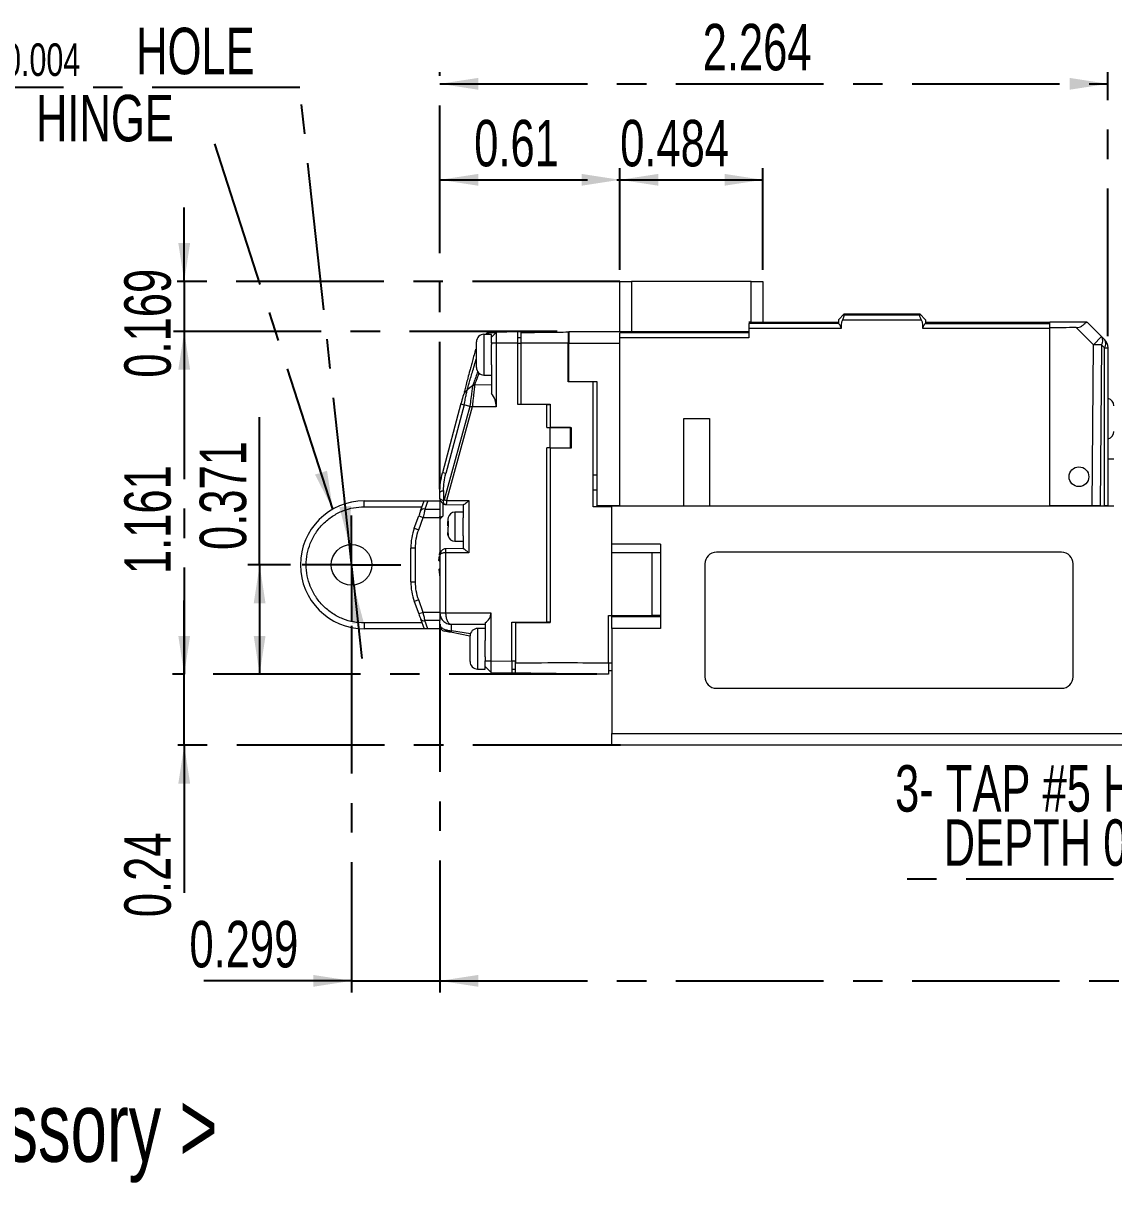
# Model space of a CAD drawing. Header units: inches. Extents: x 0.2 to 16.3, y 0.2 to 11.5.
# Drawn here: x 2.366 to 6.061, y 5.101 to 9.029 of the extents above; entities that cross this region are included whole.
import ezdxf

# ---------------------------------------------------------------- set-up
doc = ezdxf.new("R2010")
doc.units = ezdxf.units.IN
doc.header["$MEASUREMENT"] = 0
doc.linetypes.add('CENTERX2', pattern=[0.8, 0.5, -0.1, 0.1, -0.1])
doc.layers.add('CENTER_LINE', color=7, linetype='CENTERX2')
doc.styles.add('SLDTEXTSTYLE0', font='TXT', dxfattribs={"width": 0.7})
doc.dimstyles.new('SLDDIMSTYLE0', dxfattribs={"dimtxt": 0.15748, "dimasz": 0.13, "dimexe": 0, "dimexo": 0.0625, "dimgap": 0.03937, "dimtad": 1, "dimdec": 3, "dimrnd": 1e-09, "dimzin": 12, "dimdsep": 46, "dimtxsty": 'SLDTEXTSTYLE0', "dimsah": 1, "dimcen": 0.09, "dimadec": 0, "dimazin": 3, "dimtfac": 1, "dimtdec": 3, "dimtofl": 0, "dimtmove": 0, "dimatfit": 3, "dimfxl": 1, "dimfrac": 2, "dimtolj": 1, "dimtzin": 12, "dimarcsym": 0})
doc.dimstyles.new('SLDDIMSTYLE1', dxfattribs={"dimtxt": 0.15748, "dimasz": 0.13, "dimexe": 0, "dimexo": 0.0625, "dimgap": 0.03937, "dimtad": 1, "dimdec": 3, "dimrnd": 1e-09, "dimdsep": 46, "dimtxsty": 'SLDTEXTSTYLE0', "dimsah": 1, "dimcen": 0.09, "dimadec": 0, "dimazin": 2, "dimtfac": 1, "dimtdec": 3, "dimtmove": 0, "dimatfit": 0, "dimfxl": 1, "dimfrac": 2, "dimtolj": 1, "dimtzin": 12, "dimarcsym": 0})
doc.dimstyles.new('SLDDIMSTYLE2', dxfattribs={"dimtxt": 0.15748, "dimasz": 0.13, "dimexe": 0, "dimexo": 0.0625, "dimgap": 0.03937, "dimtad": 1, "dimdec": 3, "dimrnd": 1e-09, "dimdsep": 46, "dimtxsty": 'SLDTEXTSTYLE0', "dimsah": 1, "dimcen": 0.09, "dimadec": 0, "dimazin": 2, "dimtfac": 1, "dimtdec": 3, "dimtofl": 0, "dimtmove": 0, "dimatfit": 3, "dimfxl": 1, "dimfrac": 2, "dimtolj": 1, "dimtzin": 12, "dimarcsym": 0})
doc.dimstyles.new('SLDDIMSTYLE3', dxfattribs={"dimtxt": 0.15748, "dimasz": 0.13, "dimexe": 0, "dimexo": 0.0625, "dimgap": 0.03937, "dimtad": 0, "dimtih": 1, "dimtoh": 1, "dimdec": 3, "dimrnd": 1e-09, "dimdsep": 46, "dimtxsty": 'SLDTEXTSTYLE0', "dimsah": 1, "dimcen": 0, "dimadec": 0, "dimazin": 2, "dimtol": 1, "dimtp": 0.003937, "dimtm": 0.003937, "dimtfac": 1, "dimtdec": 3, "dimtmove": 0, "dimatfit": 3, "dimfxl": 1, "dimfrac": 2, "dimtolj": 1, "dimarcsym": 0})
doc.dimstyles.new('SLDDIMSTYLE5', dxfattribs={"dimtxt": 0.15748, "dimasz": 0.13, "dimexe": 0, "dimexo": 0.0625, "dimgap": 0.03937, "dimtad": 0, "dimtih": 1, "dimtoh": 1, "dimdec": 3, "dimrnd": 1e-09, "dimzin": 12, "dimdsep": 46, "dimtxsty": 'SLDTEXTSTYLE0', "dimsah": 1, "dimcen": 0, "dimadec": 0, "dimazin": 3, "dimtfac": 1, "dimtdec": 3, "dimtmove": 0, "dimatfit": 3, "dimfxl": 1, "dimfrac": 2, "dimtolj": 1, "dimtzin": 12, "dimarcsym": 0})
doc.dimstyles.new('SLDDIMSTYLE7', dxfattribs={"dimtxt": 0.18, "dimasz": 0.13, "dimexe": 0, "dimexo": 0.0625, "dimgap": 0, "dimtad": 0, "dimtih": 1, "dimtoh": 1, "dimdec": 0, "dimrnd": 1e-09, "dimzin": 0, "dimdsep": 46, "dimtxsty": 'Standard', "dimsah": 1, "dimcen": 0.09, "dimadec": 0, "dimazin": 0, "dimtfac": 0.13, "dimtdec": 0, "dimtofl": 0, "dimtmove": 0, "dimatfit": 3, "dimfxl": 1, "dimfrac": 2, "dimtolj": 1, "dimtzin": 0, "dimarcsym": 0})

# ---------------------------------------------------------------- blocks, each defined once
blk = doc.blocks.new('_D_2')
at = {"layer": 'CENTER_LINE'}
for p, q in [((2.9112, 8.1539), (2.9112, 8.4039)), ((4.3876, 8.1539), (2.8718, 8.1539)), ((2.9112, 8.1539), (2.9112, 7.9846)), ((4.175, 7.9846), (2.8718, 7.9846)), ((2.9112, 7.9846), (2.9112, 7.7346))]:
    blk.add_line(p, q, dxfattribs=at)
for points in [[(2.9112, 8.1539), (2.9312, 8.2839), (2.8912, 8.2839)], [(2.9112, 7.9846), (2.8912, 7.8546), (2.9312, 7.8546)]]:
    blk.add_solid(points, dxfattribs=at)
at = {"layer": 'CENTER_LINE', "insert": (2.7082, 7.8278), "char_height": 0.15748, "attachment_point": 1, "rotation": 90, "style": 'SLDTEXTSTYLE0'}
blk.add_mtext('0.169', dxfattribs=at)
blk = doc.blocks.new('_D_3')
at = {"layer": 'CENTER_LINE'}
for p, q in [((4.3876, 8.1932), (4.3876, 8.5374)), ((4.8718, 8.1932), (4.8718, 8.5374)), ((4.3876, 8.4981), (4.8718, 8.4981))]:
    blk.add_line(p, q, dxfattribs=at)
for points in [[(4.3876, 8.4981), (4.5176, 8.4781), (4.5176, 8.5181)], [(4.8718, 8.4981), (4.7418, 8.5181), (4.7418, 8.4781)]]:
    blk.add_solid(points, dxfattribs=at)
at = {"layer": 'CENTER_LINE', "insert": (4.3882, 8.7011), "char_height": 0.15748, "attachment_point": 1, "style": 'SLDTEXTSTYLE0'}
blk.add_mtext('0.484', dxfattribs=at)
blk = doc.blocks.new('_D_4')
at = {"layer": 'CENTER_LINE'}
for p, q in [((3.7773, 7.4498), (3.7773, 8.5374)), ((4.3876, 8.1932), (4.3876, 8.5374)), ((3.7773, 8.4981), (4.3876, 8.4981))]:
    blk.add_line(p, q, dxfattribs=at)
for points in [[(3.7773, 8.4981), (3.9073, 8.4781), (3.9073, 8.5181)], [(4.3876, 8.4981), (4.2576, 8.5181), (4.2576, 8.4781)]]:
    blk.add_solid(points, dxfattribs=at)
at = {"layer": 'CENTER_LINE', "insert": (3.8937, 8.7011), "char_height": 0.15748, "attachment_point": 1, "style": 'SLDTEXTSTYLE0'}
blk.add_mtext('0.61', dxfattribs=at)
blk = doc.blocks.new('_D_5')
at = {"layer": 'CENTER_LINE'}
for p, q in [((3.3025, 8.8102), (1.5259, 8.8102)), ((3.4707, 7.2624), (3.3025, 8.8102)), ((3.4856, 7.1255), (3.4707, 7.2624)), ((3.4856, 7.1255), (3.5126, 6.8769))]:
    blk.add_line(p, q, dxfattribs=at)
for points in [[(3.4707, 7.2624), (3.4765, 7.3938), (3.4368, 7.3895)], [(3.4856, 7.1255), (3.4797, 6.9941), (3.5195, 6.9984)]]:
    blk.add_solid(points, dxfattribs=at)
at = {"layer": 'CENTER_LINE', "attachment_point": 1, "style": 'SLDTEXTSTYLE0'}
for s, insert, char_height in [('%%c', (1.5259, 9.0132), 0.15748), ('0.138', (1.7002, 9.0132), 0.15748), ('HOLE', (2.7483, 9.0132), 0.15748), ('±0.004', (2.2442, 8.9601), 0.11024)]:
    blk.add_mtext(s, dxfattribs=dict(at, insert=insert, char_height=char_height))
blk = doc.blocks.new('_D_6')
at = {"layer": 'CENTER_LINE'}
for p, q in [((3.7773, 7.4498), (3.7773, 8.8626)), ((6.0411, 7.9683), (6.0411, 8.8626)), ((3.7773, 8.8232), (6.0411, 8.8232))]:
    blk.add_line(p, q, dxfattribs=at)
for points in [[(3.7773, 8.8232), (3.9073, 8.8032), (3.9073, 8.8432)], [(6.0411, 8.8232), (5.9111, 8.8432), (5.9111, 8.8032)]]:
    blk.add_solid(points, dxfattribs=at)
at = {"layer": 'CENTER_LINE', "insert": (4.6678, 9.0262), "char_height": 0.15748, "attachment_point": 1, "style": 'SLDTEXTSTYLE0'}
blk.add_mtext('2.264', dxfattribs=at)
blk = doc.blocks.new('_D_11')
at = {"layer": 'CENTER_LINE'}
for p, q in [((4.175, 7.9846), (2.8718, 7.9846)), ((2.9112, 7.9846), (2.9112, 6.8233)), ((4.3088, 6.8233), (2.8718, 6.8233))]:
    blk.add_line(p, q, dxfattribs=at)
for points in [[(2.9112, 7.9846), (2.8912, 7.8546), (2.9312, 7.8546)], [(2.9112, 6.8233), (2.9312, 6.9533), (2.8912, 6.9533)]]:
    blk.add_solid(points, dxfattribs=at)
at = {"layer": 'CENTER_LINE', "insert": (2.7082, 7.1625), "char_height": 0.15748, "attachment_point": 1, "rotation": 90, "style": 'SLDTEXTSTYLE0'}
blk.add_mtext('1.161', dxfattribs=at)
blk = doc.blocks.new('_D_12')
at = {"layer": 'CENTER_LINE'}
for p, q in [((2.9112, 6.8233), (2.9112, 7.0733)), ((4.3088, 6.8233), (2.8718, 6.8233)), ((2.9112, 6.5829), (2.9112, 6.8233)), ((4.3895, 6.5829), (2.8718, 6.5829)), ((2.9112, 6.5829), (2.9112, 6.0005))]:
    blk.add_line(p, q, dxfattribs=at)
for points in [[(2.9112, 6.8233), (2.9312, 6.9533), (2.8912, 6.9533)], [(2.9112, 6.5829), (2.8912, 6.4529), (2.9312, 6.4529)]]:
    blk.add_solid(points, dxfattribs=at)
at = {"layer": 'CENTER_LINE', "insert": (2.7082, 6.0005), "char_height": 0.15748, "attachment_point": 1, "rotation": 90, "style": 'SLDTEXTSTYLE0'}
blk.add_mtext('0.24', dxfattribs=at)
blk = doc.blocks.new('_D_13')
at = {"layer": 'CENTER_LINE'}
for p, q in [((3.1667, 7.1939), (3.1667, 7.7272)), ((3.2714, 7.1939), (3.1273, 7.1939)), ((3.1667, 7.1939), (3.1667, 6.8233)), ((4.3088, 6.8233), (3.1273, 6.8233))]:
    blk.add_line(p, q, dxfattribs=at)
for points in [[(3.1667, 7.1939), (3.1467, 7.0639), (3.1867, 7.0639)], [(3.1667, 6.8233), (3.1867, 6.9533), (3.1467, 6.9533)]]:
    blk.add_solid(points, dxfattribs=at)
at = {"layer": 'CENTER_LINE', "insert": (2.9637, 7.2442), "char_height": 0.15748, "attachment_point": 1, "rotation": 90, "style": 'SLDTEXTSTYLE0'}
blk.add_mtext('0.371', dxfattribs=at)
blk = doc.blocks.new('_D_14')
at = {"layer": 'CENTER_LINE'}
for p, q in [((3.7773, 6.9925), (3.7773, 5.7455)), ((9.7419, 6.5515), (9.7419, 5.7455)), ((3.7773, 5.7849), (9.7419, 5.7849))]:
    blk.add_line(p, q, dxfattribs=at)
for points in [[(3.7773, 5.7849), (3.9073, 5.7649), (3.9073, 5.8049)], [(9.7419, 5.7849), (9.6119, 5.8049), (9.6119, 5.7649)]]:
    blk.add_solid(points, dxfattribs=at)
at = {"layer": 'CENTER_LINE', "insert": (6.5182, 5.9879), "char_height": 0.15748, "attachment_point": 1, "style": 'SLDTEXTSTYLE0'}
blk.add_mtext('5.965', dxfattribs=at)
blk = doc.blocks.new('_D_15')
at = {"layer": 'CENTER_LINE'}
for p, q in [((3.7773, 6.9925), (3.7773, 5.7455)), ((3.4781, 6.9873), (3.4781, 5.7455)), ((3.4781, 5.7849), (2.9289, 5.7849)), ((3.4781, 5.7849), (3.7773, 5.7849)), ((3.7773, 5.7849), (4.0273, 5.7849))]:
    blk.add_line(p, q, dxfattribs=at)
for points in [[(3.4781, 5.7849), (3.3481, 5.8049), (3.3481, 5.7649)], [(3.7773, 5.7849), (3.9073, 5.7649), (3.9073, 5.8049)]]:
    blk.add_solid(points, dxfattribs=at)
at = {"layer": 'CENTER_LINE', "insert": (2.9289, 5.9879), "char_height": 0.15748, "attachment_point": 1, "style": 'SLDTEXTSTYLE0'}
blk.add_mtext('0.299', dxfattribs=at)
blk = doc.blocks.new('_D_17')
at = {"layer": 'CENTER_LINE'}
for p, q in [((7.4586, 7.4862), (7.5595, 7.715)), ((7.4586, 7.4862), (7.4189, 7.3962)), ((7.4189, 7.3962), (6.8601, 6.129)), ((6.8601, 6.129), (5.3197, 6.129))]:
    blk.add_line(p, q, dxfattribs=at)
for points in [[(7.4586, 7.4862), (7.5294, 7.5971), (7.4928, 7.6132)], [(7.4189, 7.3962), (7.3481, 7.2853), (7.3847, 7.2691)]]:
    blk.add_solid(points, dxfattribs=at)
at = {"layer": 'CENTER_LINE', "char_height": 0.15748, "attachment_point": 1, "style": 'SLDTEXTSTYLE0'}
for s, insert in [('3- TAP #5 HOLE', (5.3197, 6.5155)), ('DEPTH 0.334', (5.4844, 6.332))]:
    blk.add_mtext(s, dxfattribs=dict(at, insert=insert))
blk = doc.blocks.new('SW_NOTE_0_4')
at = {"layer": 'CENTER_LINE', "color": 0, "insert": (-0.5829, 0.0932), "char_height": 0.15748, "attachment_point": 1, "style": 'SLDTEXTSTYLE0'}
blk.add_mtext('HINGE', dxfattribs=at)
blk = doc.blocks.new('SW_CENTERMARKSYMBOL_0')
at = {"layer": 'CENTER_LINE', "color": 0}
for p, q in [((0, 0.0984), (0, 0.1673)), ((0, 0), (0, 0.0984)), ((-0.0984, 0), (-0.1673, 0)), ((0, 0), (-0.0984, 0)), ((0, 0), (0, -0.0984)), ((0, 0), (0.0984, 0)), ((0.0984, 0), (0.1673, 0)), ((0, -0.0984), (0, -0.1673))]:
    blk.add_line(p, q, dxfattribs=at)

msp = doc.modelspace()

# ---------------------------------------------------------------- linework, layer by layer
at = {"color": 7, "linetype": 'Continuous', "lineweight": 18}
for p, q in [((4.3876, 7.9846), (4.3876, 8.1539)), ((4.4269, 8.1539), (4.4269, 7.9846)), ((4.8325, 8.1539), (4.4269, 8.1539)), ((4.8325, 8.016), (4.8325, 8.1539)), ((4.8718, 8.1539), (4.8718, 8.0161)), ((4.8323, 8.0161), (4.8246, 8.0161)), ((4.8325, 8.0161), (5.1277, 8.0161)), ((5.1474, 8.0436), (5.1277, 8.024)), ((5.4091, 8.0223), (5.1417, 8.0223)), ((5.1474, 8.0396), (5.1474, 8.0436)), ((5.1474, 8.0436), (5.4033, 8.0436)), ((5.4033, 8.0396), (5.1474, 8.0396)), ((5.423, 8.024), (5.4033, 8.0436)), ((5.423, 8.0161), (5.8443, 8.0161)), ((5.9695, 8.0161), (5.8443, 8.0161)), ((5.8443, 7.9964), (5.8443, 8.0161)), ((5.9707, 8.0156), (6.0193, 7.967)), ((3.9525, 7.9747), (3.9269, 7.9747)), ((3.9379, 7.9794), (3.9319, 7.9747)), ((3.9379, 7.9794), (3.9319, 7.9747)), ((3.9319, 7.9747), (3.9368, 7.9785)), ((3.9438, 7.981), (3.9683, 7.9814)), ((3.9683, 7.9814), (3.9525, 7.9654)), ((3.9525, 7.9654), (3.9525, 7.9747)), ((4.0411, 7.9827), (3.9683, 7.9814)), ((3.9683, 7.9814), (3.9683, 7.9452)), ((4.0411, 7.9827), (4.1317, 7.9842)), ((4.0411, 7.9452), (4.0411, 7.9827)), ((4.1317, 7.9842), (4.1317, 7.9818)), ((4.2143, 7.9846), (4.8246, 7.9846)), ((4.8246, 7.9794), (4.3876, 7.9794)), ((5.1278, 8.0115), (4.8246, 8.0115)), ((4.8246, 7.9945), (4.8246, 7.9627)), ((5.1369, 7.9945), (4.8246, 7.9945)), ((5.1368, 8.0043), (5.1341, 8.0043)), ((5.1368, 8.0043), (5.1369, 7.9945)), ((5.4138, 7.9945), (5.414, 8.0043)), ((5.8443, 7.9945), (5.4138, 7.9945)), ((5.414, 8.0043), (5.4166, 8.0043)), ((5.423, 8.0115), (5.8443, 8.0115)), ((5.8443, 7.394), (5.8443, 7.9964)), ((5.9918, 7.9395), (5.9337, 7.9977)), ((3.9014, 7.8625), (3.9014, 7.9491)), ((3.9525, 7.9452), (3.9525, 7.9654)), ((3.9683, 7.9452), (3.9525, 7.9452)), ((3.9525, 7.9452), (3.9525, 7.9405)), ((3.9525, 7.8711), (3.9525, 7.9405)), ((3.9683, 7.9452), (3.9683, 7.7287)), ((4.0411, 7.9452), (3.9683, 7.9452)), ((4.0529, 7.9632), (4.0411, 7.9632)), ((4.0411, 7.7365), (4.0411, 7.9452)), ((4.0411, 7.9452), (4.0529, 7.9452)), ((4.0529, 7.7384), (4.0529, 7.9452)), ((4.2143, 7.9452), (4.2124, 7.9452)), ((4.2124, 7.8134), (4.2124, 7.9452)), ((4.2143, 7.9452), (4.3876, 7.9452)), ((4.2143, 7.8153), (4.2143, 7.9452)), ((4.8246, 7.9627), (4.3876, 7.9627)), ((4.3876, 7.394), (4.3876, 7.9452)), ((5.987, 7.394), (5.9918, 7.9395)), ((5.9918, 7.9395), (6.0193, 7.967)), ((6.0193, 7.9392), (6.0145, 7.394)), ((6.0193, 7.967), (6.0296, 7.9567)), ((6.0296, 7.9289), (6.0193, 7.9392)), ((6.0296, 7.394), (6.0296, 7.9289)), ((6.0296, 7.9289), (6.0411, 7.9289)), ((6.0411, 7.9289), (6.0411, 7.394)), ((3.9525, 7.8711), (3.9525, 7.7748)), ((4.2124, 7.8665), (4.2143, 7.8665)), ((3.9269, 7.8369), (3.9525, 7.8369)), ((3.8698, 7.7864), (3.865, 7.7813)), ((3.8694, 7.7845), (3.8698, 7.7864)), ((3.8882, 7.8005), (3.8698, 7.7864)), ((3.9525, 7.804), (3.8952, 7.803)), ((4.297, 7.8134), (4.2124, 7.8134)), ((4.2143, 7.8153), (4.3088, 7.8153)), ((4.297, 7.3901), (4.297, 7.8134)), ((4.3088, 7.8134), (4.297, 7.8134)), ((4.3088, 7.8153), (4.3088, 7.394)), ((3.8489, 7.7399), (3.7862, 7.5058)), ((3.8557, 7.7653), (3.8556, 7.7648)), ((3.8597, 7.7741), (3.8557, 7.7653)), ((3.8566, 7.7664), (3.8568, 7.7664)), ((4.0529, 7.7384), (4.0529, 7.7365)), ((4.0529, 7.7384), (4.1514, 7.7384)), ((4.1514, 7.7384), (4.1514, 7.6597)), ((3.8789, 7.7308), (3.7924, 7.4137)), ((3.8598, 7.7359), (3.7973, 7.5028)), ((3.8868, 7.7287), (3.8002, 7.4116)), ((3.8789, 7.7308), (3.8598, 7.7359)), ((3.9683, 7.7287), (3.8868, 7.7287)), ((4.1395, 7.7365), (4.0411, 7.7365)), ((4.1395, 7.6589), (4.1395, 7.7365)), ((4.1395, 7.7365), (4.1514, 7.7365)), ((4.1514, 7.6597), (4.1514, 7.6589)), ((4.1514, 7.6597), (4.2222, 7.6597)), ((4.2222, 7.6597), (4.2222, 7.5896)), ((4.6041, 7.6893), (4.6907, 7.6893)), ((4.6041, 7.394), (4.6041, 7.6893)), ((4.6907, 7.6893), (4.6907, 7.394)), ((4.1395, 7.6589), (4.1514, 7.6589)), ((4.1514, 7.5904), (4.1514, 7.6589)), ((4.2203, 7.6589), (4.1514, 7.6589)), ((4.2203, 7.5904), (4.2203, 7.6589)), ((4.1514, 7.5904), (4.1395, 7.5904)), ((4.1395, 7.0003), (4.1395, 7.5904)), ((4.1514, 7.5904), (4.2203, 7.5904)), ((4.1514, 7.5904), (4.1514, 7.5896)), ((4.1514, 7.5896), (4.1514, 6.9984)), ((4.2222, 7.5896), (4.1514, 7.5896)), ((6.0608, 7.5514), (6.0411, 7.5514)), ((3.7973, 7.5028), (3.7862, 7.5058)), ((4.297, 7.4983), (4.3088, 7.4983)), ((3.7773, 7.4179), (3.7773, 7.4386)), ((3.7898, 7.4458), (3.7898, 7.412)), ((4.3088, 7.4472), (4.297, 7.4472)), ((3.5214, 7.3908), (3.5214, 7.4105)), ((3.5214, 7.4105), (3.7243, 7.4105)), ((3.5214, 7.3908), (3.7172, 7.3908)), ((3.7121, 7.3769), (3.7243, 7.4105)), ((3.7243, 7.4105), (3.7371, 7.4105)), ((3.7371, 7.4105), (3.7269, 7.3826)), ((3.7371, 7.4105), (3.7773, 7.4105)), ((3.7773, 7.4105), (3.7773, 7.3826)), ((3.7898, 7.412), (3.7892, 7.4121)), ((3.7951, 7.3984), (3.7981, 7.3982)), ((3.797, 7.3981), (3.8567, 7.397)), ((3.7981, 7.3982), (3.7977, 7.3982)), ((3.8002, 7.4116), (3.8754, 7.4116)), ((3.8561, 7.397), (3.8561, 7.3537)), ((3.8754, 7.4116), (3.8754, 7.2348)), ((4.36, 7.3901), (4.297, 7.3901)), ((4.3876, 7.394), (4.3088, 7.394)), ((4.3088, 7.3901), (4.3088, 7.394)), ((4.36, 7.264), (4.36, 7.3939)), ((4.36, 7.3939), (6.0608, 7.3939)), ((4.3876, 7.394), (4.6041, 7.394)), ((4.4874, 7.394), (4.4874, 7.3939)), ((4.5726, 7.3939), (4.5726, 7.394)), ((4.6907, 7.394), (5.8443, 7.394)), ((4.8797, 7.394), (4.8797, 7.3939)), ((4.9584, 7.394), (4.9584, 7.3939)), ((5.8443, 7.3939), (5.8443, 7.394)), ((5.987, 7.394), (5.8443, 7.394)), ((5.8718, 7.3939), (5.8718, 7.394)), ((6.0145, 7.394), (5.987, 7.394)), ((6.0145, 7.394), (6.0296, 7.394)), ((6.0411, 7.394), (6.0296, 7.394)), ((3.6908, 7.3183), (3.706, 7.3602)), ((3.7056, 7.3129), (3.7208, 7.3548)), ((3.706, 7.3602), (3.7208, 7.3548)), ((3.7208, 7.3548), (3.7773, 7.3548)), ((3.7269, 7.3826), (3.7773, 7.3826)), ((3.7773, 7.3826), (3.7773, 7.3548)), ((3.7773, 7.3548), (3.7773, 7.2355)), ((3.8056, 7.3542), (3.8049, 7.3486)), ((3.8049, 7.3486), (3.8049, 7.3405)), ((3.8561, 7.3723), (3.8285, 7.3723)), ((3.8561, 7.3387), (3.8561, 7.3537)), ((3.6908, 7.3183), (3.7056, 7.3129)), ((3.8049, 7.3405), (3.8052, 7.3418)), ((3.8049, 7.3362), (3.8049, 7.3405)), ((3.8049, 7.3299), (3.8049, 7.3362)), ((3.8049, 7.3256), (3.8049, 7.3299)), ((3.8052, 7.3219), (3.8049, 7.3205)), ((3.8049, 7.3205), (3.8049, 7.3038)), ((3.8561, 7.2924), (3.8561, 7.3387)), ((3.8049, 7.3038), (3.8056, 7.2982)), ((3.8049, 7.2976), (3.8049, 7.3038)), ((3.8056, 7.292), (3.8049, 7.2976)), ((3.8056, 7.2982), (3.8056, 7.292)), ((3.8285, 7.2739), (3.8561, 7.2739)), ((3.8561, 7.2924), (3.8561, 7.2493)), ((3.6789, 7.1369), (3.6789, 7.251)), ((3.6947, 7.251), (3.6789, 7.251)), ((3.6947, 7.1369), (3.6947, 7.251)), ((3.7763, 7.2276), (3.7773, 7.2355)), ((3.7832, 7.2408), (3.7773, 7.2419)), ((3.7773, 7.2353), (3.7795, 7.2353)), ((3.8567, 7.2493), (3.7965, 7.2483)), ((3.7967, 7.2348), (3.7967, 7.0318)), ((3.8754, 7.2348), (3.7967, 7.2348)), ((4.5254, 7.264), (4.36, 7.264)), ((4.36, 7.2346), (4.36, 7.264)), ((4.36, 7.022), (4.36, 7.2346)), ((4.4958, 7.2346), (4.36, 7.2346)), ((4.4958, 7.2346), (4.4958, 7.022)), ((4.5254, 7.2346), (4.4958, 7.2346)), ((4.5254, 7.264), (4.5254, 6.9786)), ((5.8836, 7.2365), (4.7143, 7.2365)), ((3.7739, 7.2092), (3.7759, 7.2244)), ((3.7739, 7.2092), (3.7773, 7.2058)), ((3.7773, 7.2254), (3.7773, 7.0318)), ((3.7773, 7.2186), (3.7773, 7.2242)), ((3.7773, 7.2058), (3.7773, 7.1821)), ((4.675, 7.1971), (4.675, 6.8152)), ((5.923, 6.8152), (5.923, 7.1971)), ((3.7773, 7.1821), (3.7739, 7.1787)), ((3.7739, 7.1787), (3.7773, 7.1524)), ((3.7773, 7.1524), (3.7773, 7.0331)), ((3.6789, 7.1369), (3.6947, 7.1369)), ((3.7056, 7.075), (3.6908, 7.0696)), ((3.7208, 7.0331), (3.7056, 7.075)), ((3.6908, 7.0696), (3.706, 7.0277)), ((3.7208, 7.0331), (3.706, 7.0277)), ((3.7773, 7.0331), (3.7208, 7.0331)), ((3.7773, 7.0331), (3.7773, 7.0052)), ((3.7773, 7.0318), (3.7967, 7.0318)), ((3.7967, 7.0318), (3.9506, 7.0318)), ((3.9506, 7.0318), (3.9506, 6.8686)), ((3.7172, 6.9971), (3.5214, 6.9971)), ((3.5214, 6.9971), (3.5214, 6.9774)), ((3.7121, 7.011), (3.7243, 6.9774)), ((3.7773, 7.0052), (3.7269, 7.0052)), ((3.7371, 6.9774), (3.7269, 7.0052)), ((3.7773, 6.9774), (3.7773, 7.0052)), ((3.8167, 6.9925), (3.9309, 6.9925)), ((3.8167, 6.9705), (3.8167, 6.9925)), ((3.9309, 6.9977), (3.9309, 6.9374)), ((4.0214, 7.0003), (4.1395, 7.0003)), ((4.0214, 6.8674), (4.0214, 7.0003)), ((4.0332, 6.9984), (4.0332, 7.0003)), ((4.0332, 6.9984), (4.1514, 6.9984)), ((4.0332, 6.9984), (4.0332, 6.8625)), ((4.1514, 7.0003), (4.1395, 7.0003)), ((4.3482, 7.022), (4.36, 7.022)), ((4.3482, 6.8625), (4.3482, 7.022)), ((4.36, 7.022), (4.4958, 7.022)), ((4.36, 6.9786), (4.36, 7.022)), ((4.5254, 7.018), (4.36, 7.018)), ((4.5254, 7.022), (4.4958, 7.022)), ((3.7243, 6.9774), (3.5214, 6.9774)), ((3.7371, 6.9774), (3.7243, 6.9774)), ((3.7773, 6.9774), (3.7371, 6.9774)), ((3.7773, 6.9814), (3.7806, 6.9781)), ((3.8793, 6.9524), (3.8129, 6.9657)), ((3.8797, 6.9003), (3.8797, 6.953)), ((3.9309, 6.9786), (3.9053, 6.9786)), ((4.36, 6.9786), (4.36, 6.6223)), ((4.5254, 6.9786), (4.36, 6.9786)), ((3.9309, 6.8948), (3.9309, 6.9374)), ((3.8797, 6.8664), (3.8797, 6.9003)), ((3.9309, 6.882), (3.9309, 6.8948)), ((3.9309, 6.882), (3.9309, 6.8686)), ((3.9053, 6.8408), (3.9309, 6.8408)), ((3.9309, 6.8408), (3.9309, 6.8686)), ((3.9309, 6.8686), (3.9506, 6.8686)), ((3.9309, 6.8493), (3.9507, 6.8291)), ((3.9309, 6.8493), (3.9507, 6.8291)), ((3.9314, 6.8488), (3.9309, 6.8493)), ((3.9506, 6.8686), (4.0214, 6.8674)), ((4.0214, 6.8674), (4.0214, 6.828)), ((4.0332, 6.8672), (4.0214, 6.8672)), ((4.0332, 6.8396), (4.0214, 6.8396)), ((4.3482, 6.8625), (4.36, 6.8625)), ((4.36, 6.835), (4.3482, 6.835)), ((3.9506, 6.8292), (4.0214, 6.828)), ((4.0726, 6.8271), (4.0214, 6.828)), ((4.7143, 6.7758), (5.8836, 6.7758)), ((4.36, 6.6223), (9.6238, 6.6223)), ((4.36, 6.5829), (4.36, 6.6223)), ((9.6238, 6.5829), (4.36, 6.5829))]:
    msp.add_line(p, q, dxfattribs=at)
at = {"color": 8, "linetype": 'Continuous', "lineweight": 18}
for p, q in [((3.9269, 7.9747), (3.9269, 7.8369)), ((4.2222, 7.6232), (4.2203, 7.6232)), ((4.2203, 7.6099), (4.2222, 7.6099)), ((3.8285, 7.3723), (3.8285, 7.3387)), ((3.8285, 7.3387), (3.8285, 7.2739)), ((3.8809, 6.9601), (3.8167, 6.9705)), ((3.9053, 6.9786), (3.9053, 6.8948)), ((3.9053, 6.8948), (3.9053, 6.8408))]:
    msp.add_line(p, q, dxfattribs=at)
at = {"color": 7, "linetype": 'Continuous', "lineweight": 18, "flags": 128}
for points in [[(3.7773, 7.4386), (3.7775, 7.4396), (3.7782, 7.4406), (3.7792, 7.4415), (3.7806, 7.4425), (3.7824, 7.4434), (3.7845, 7.4443), (3.787, 7.445), (3.7898, 7.4458)], [(3.8167, 6.9705), (3.8162, 6.9694), (3.8157, 6.9683), (3.8151, 6.9675), (3.8146, 6.9668), (3.8141, 6.9662), (3.8137, 6.9659), (3.8133, 6.9657), (3.8129, 6.9657)]]:
    msp.add_lwpolyline(points, dxfattribs=at)
at = {"color": 8, "linetype": 'Continuous', "lineweight": 18, "flags": 128}
msp.add_lwpolyline([(3.7773, 7.4179), (3.7776, 7.4157), (3.7782, 7.4137)], dxfattribs=at)
at = {"color": 7, "linetype": 'Continuous', "lineweight": 18}
for centre, radius in [((5.9427, 7.4925), 0.0335), ((3.4781, 7.1939), 0.0689)]:
    msp.add_circle(centre, radius, dxfattribs=at)
for centre, radius, start, end in [((3.9269, 7.9492), 0.0256, 90, 180), ((5.9639, 4.6034), 3.3363, 89.048, 89.5202), ((5.9993, 7.9531), 0.0244, 325.1431, 34.8569), ((6.0096, 7.9428), 0.0244, 325.1431, 34.8569), ((6.0018, 7.9289), 0.0394, 0, 45), ((3.9269, 7.8625), 0.0256, 180, 270), ((6.0352, 7.7326), 0.0256, 0, 76.6576), ((6.0352, 7.646), 0.0256, 283.3424, 0), ((3.5214, 7.1939), 0.2165, 90, 270), ((4.3025, 9.2535), 1.9092, 254.5027, 254.7474), ((3.723, 7.3707), 0.0126, 72.0271, 150.4369), ((3.8285, 7.3487), 0.0236, 90, 167.148), ((3.8758, 7.251), 0.1969, 160, 180), ((3.8285, 7.2975), 0.0236, 193.5835, 270), ((4.7143, 7.1971), 0.0394, 90, 180), ((5.8836, 7.1971), 0.0394, 0, 90), ((3.8758, 7.1369), 0.1969, 180, 200), ((3.9112, 7.0318), 0.0394, 300.005, 360), ((3.723, 7.0172), 0.0126, 209.5631, 287.9729), ((3.797, 6.9889), 0.0197, 180, 258.6901), ((3.9053, 6.953), 0.0256, 90, 180), ((3.9053, 6.8664), 0.0256, 180, 270), ((4.7143, 6.8152), 0.0394, 180, 270), ((5.8836, 6.8152), 0.0394, 270, 0)]:
    msp.add_arc(centre, radius, start, end, dxfattribs=at)
for centre, major_axis, ratio, start_param, end_param in [((9.7728, 7.9767), (4.5114, -0.0003), 0.008727, 2.588671, 2.627643), ((3.8953, 7.7287), (0, 0.0743), 0.982842, 4.712389, 5.381677)]:
    msp.add_ellipse(centre, major_axis=major_axis, ratio=ratio, start_param=start_param, end_param=end_param, dxfattribs=at)
for points in [[(4.3876, 8.1539), (4.3882, 8.1539), (4.3894, 8.1539), (4.3985, 8.1539), (4.4115, 8.1539), (4.4218, 8.1539), (4.4269, 8.1539)], [(4.8325, 8.1539), (4.8376, 8.1539), (4.8479, 8.1539), (4.8609, 8.1539), (4.8701, 8.1539), (4.8712, 8.1539), (4.8718, 8.1539)], [(3.9368, 7.9785), (3.9379, 7.9792), (3.94, 7.9806), (3.9425, 7.9808), (3.9438, 7.981)], [(4.2143, 7.9846), (4.2143, 7.984), (4.2143, 7.9828), (4.2143, 7.9737), (4.2143, 7.9607), (4.2143, 7.9504), (4.2143, 7.9452)], [(4.3876, 7.9452), (4.3876, 7.9487), (4.3876, 7.9556), (4.3876, 7.9652), (4.3876, 7.9736), (4.3876, 7.9775), (4.3876, 7.9794)], [(4.8246, 8.0115), (4.8246, 8.0106), (4.8246, 8.0087), (4.8246, 8.0045), (4.8246, 7.9997), (4.8246, 7.9962), (4.8246, 7.9945)], [(5.8443, 7.9945), (5.8443, 7.9962), (5.8443, 7.9997), (5.8443, 8.0045), (5.8443, 8.0087), (5.8443, 8.0106), (5.8443, 8.0115)], [(3.6947, 7.251), (3.6951, 7.2615), (3.696, 7.2826), (3.7024, 7.3028), (3.7056, 7.3129)], [(3.8052, 7.3418), (3.8051, 7.3385), (3.8049, 7.3318), (3.8051, 7.3252), (3.8052, 7.3219)], [(3.7056, 7.075), (3.7024, 7.0851), (3.696, 7.1052), (3.6951, 7.1264), (3.6947, 7.1369)]]:
    msp.add_open_spline(points, degree=3, dxfattribs=at)
for points, knots in [([(5.1277, 8.024), (5.1277, 8.0238), (5.1277, 8.0235), (5.1278, 8.0208), (5.1278, 8.0168), (5.1278, 8.0133), (5.1278, 8.0115)], [0, 0, 0, 0, 0.249826, 0.499768, 0.749826, 1, 1, 1, 1]), ([(5.1417, 8.0223), (5.1402, 8.0193), (5.1375, 8.0136), (5.137, 8.0073), (5.1368, 8.0043)], [0, 0, 0, 0, 0.523313, 1, 1, 1, 1]), ([(5.1417, 8.0223), (5.1426, 8.0241), (5.1443, 8.0276), (5.1461, 8.0326), (5.1472, 8.0368), (5.1473, 8.0387), (5.1474, 8.0396)], [0, 0, 0, 0, 0.2683311, 0.5220653, 0.7646878, 1, 1, 1, 1]), ([(5.4033, 8.0436), (5.4033, 8.0435), (5.4033, 8.0431), (5.4033, 8.0407), (5.4033, 8.0396)], [0, 0, 0, 0, 0.500008, 1, 1, 1, 1]), ([(5.4091, 8.0223), (5.4082, 8.0241), (5.4065, 8.0276), (5.4047, 8.0326), (5.4035, 8.0368), (5.4034, 8.0387), (5.4033, 8.0396)], [0, 0, 0, 0, 0.268398, 0.522178, 0.764747, 1, 1, 1, 1]), ([(5.414, 8.0043), (5.4138, 8.0073), (5.4133, 8.0136), (5.4105, 8.0193), (5.4091, 8.0223)], [0, 0, 0, 0, 0.479315, 1, 1, 1, 1]), ([(5.423, 8.024), (5.423, 8.0238), (5.423, 8.0235), (5.423, 8.0208), (5.423, 8.0168), (5.423, 8.0133), (5.423, 8.0115)], [0, 0, 0, 0, 0.249883, 0.499844, 0.749883, 1, 1, 1, 1]), ([(5.9337, 7.9977), (5.937, 7.9979), (5.9436, 7.9984), (5.9528, 8.003), (5.96, 8.0089), (5.9656, 8.0142), (5.969, 8.0165), (5.9703, 8.0159), (5.9707, 8.0156)], [0, 0, 0, 0, 0.154072, 0.309207, 0.488335, 0.671502, 0.878231, 1, 1, 1, 1]), ([(4.0529, 7.9808), (4.0827, 7.9812), (4.1358, 7.9818), (4.189, 7.9825), (4.2124, 7.9828)], [0, 0, 0, 0, 0.560004, 1, 1, 1, 1]), ([(4.0529, 7.9452), (4.0529, 7.9492), (4.0529, 7.9572), (4.0529, 7.9679), (4.0529, 7.976), (4.0529, 7.9802), (4.0529, 7.9807), (4.0529, 7.9808)], [0, 0, 0, 0, 0.214702, 0.429404, 0.644089, 0.858766, 1, 1, 1, 1]), ([(4.2124, 7.9828), (4.2124, 7.9824), (4.2124, 7.9815), (4.2124, 7.9751), (4.2124, 7.9655), (4.2124, 7.955), (4.2124, 7.948), (4.2124, 7.9452)], [0, 0, 0, 0, 0.2147025, 0.4294057, 0.6440908, 0.8587685, 1, 1, 1, 1]), ([(5.1341, 8.0043), (5.1332, 8.0056), (5.1312, 8.0087), (5.129, 8.0105), (5.1278, 8.0115)], [0, 0, 0, 0, 0.453789, 1, 1, 1, 1]), ([(5.1369, 7.9945), (5.1368, 7.9962), (5.1365, 7.9998), (5.1349, 8.0027), (5.1341, 8.0043)], [0, 0, 0, 0, 0.478115, 1, 1, 1, 1]), ([(5.4138, 7.9945), (5.414, 7.9962), (5.4143, 7.9998), (5.4158, 8.0028), (5.4166, 8.0043)], [0, 0, 0, 0, 0.48427, 1, 1, 1, 1]), ([(5.4166, 8.0043), (5.4174, 8.0055), (5.4194, 8.0085), (5.4216, 8.0104), (5.423, 8.0115)], [0, 0, 0, 0, 0.395708, 1, 1, 1, 1]), ([(4.2124, 7.9452), (4.1826, 7.9453), (4.1295, 7.9453), (4.0763, 7.9452), (4.0529, 7.9452)], [0, 0, 0, 0, 0.560005, 1, 1, 1, 1]), ([(3.8983, 7.9243), (3.8966, 7.9178), (3.893, 7.9046), (3.888, 7.8857), (3.8832, 7.8679), (3.8779, 7.8481), (3.872, 7.8262), (3.8662, 7.8044), (3.8618, 7.7878), (3.8599, 7.7809), (3.8591, 7.7781)], [0, 0, 0, 0, 0.107151, 0.216449, 0.312963, 0.409033, 0.567295, 0.724847, 0.886827, 1, 1, 1, 1]), ([(3.9014, 7.922), (3.9012, 7.922), (3.8984, 7.9232), (3.8984, 7.9238), (3.8983, 7.9243)], [0, 0, 0, 0, 0.05452, 1, 1, 1, 1]), ([(3.8693, 7.7846), (3.8678, 7.7835), (3.863, 7.7802), (3.8601, 7.7751), (3.8582, 7.7717)], [0, 0, 0, 0, 0.3272289, 1, 1, 1, 1]), ([(3.8693, 7.785), (3.8688, 7.7846), (3.8674, 7.7838), (3.8664, 7.7826), (3.8658, 7.7819)], [0, 0, 0, 0, 0.417585, 1, 1, 1, 1]), ([(3.8882, 7.8005), (3.8881, 7.7995), (3.8878, 7.7973), (3.8857, 7.7812), (3.8826, 7.7582), (3.8801, 7.7399), (3.8789, 7.7308)], [0, 0, 0, 0, 0.250224, 0.500004, 0.749764, 1, 1, 1, 1]), ([(3.8952, 7.803), (3.8951, 7.8024), (3.895, 7.8011), (3.894, 7.7923), (3.8927, 7.7808), (3.8913, 7.7678), (3.8893, 7.7504), (3.8877, 7.7364), (3.8868, 7.7287)], [0, 0, 0, 0, 0.180061, 0.378365, 0.505739, 0.63991, 0.801206, 1, 1, 1, 1]), ([(3.8882, 7.8005), (3.8893, 7.8012), (3.8914, 7.8026), (3.8939, 7.8028), (3.8952, 7.803)], [0, 0, 0, 0, 0.502742, 1, 1, 1, 1]), ([(3.8538, 7.7576), (3.8536, 7.7568), (3.8528, 7.7538), (3.8511, 7.7474), (3.8496, 7.7419), (3.8489, 7.7392)], [0, 0, 0, 0, 0.155406, 0.583713, 1, 1, 1, 1]), ([(3.8531, 7.7555), (3.8529, 7.7549), (3.8524, 7.7529), (3.851, 7.7477), (3.8497, 7.743), (3.8489, 7.7399)], [0, 0, 0, 0, 0.143628, 0.436286, 1, 1, 1, 1]), ([(3.8489, 7.7399), (3.8494, 7.7396), (3.8503, 7.7389), (3.8566, 7.7369), (3.8598, 7.7359)], [0, 0, 0, 0, 0.4986396, 1, 1, 1, 1]), ([(3.8562, 7.7666), (3.8559, 7.7652), (3.8553, 7.7629), (3.8542, 7.7591), (3.8538, 7.7576)], [0, 0, 0, 0, 0.611775, 1, 1, 1, 1]), ([(3.8594, 7.7727), (3.859, 7.7726), (3.8583, 7.7723), (3.8573, 7.77), (3.8569, 7.7689)], [0, 0, 0, 0, 0.527132, 1, 1, 1, 1]), ([(3.8789, 7.7308), (3.8794, 7.7307), (3.8805, 7.7304), (3.8825, 7.7302), (3.8844, 7.7296), (3.8858, 7.729), (3.8865, 7.7288), (3.8868, 7.7287)], [0, 0, 0, 0, 0.249886, 0.499926, 0.747959, 0.907794, 1, 1, 1, 1]), ([(3.7773, 7.4386), (3.7777, 7.4499), (3.7784, 7.4724), (3.7836, 7.4948), (3.7862, 7.5058)], [0, 0, 0, 0, 0.504417, 1, 1, 1, 1]), ([(3.7898, 7.4458), (3.7901, 7.4554), (3.7907, 7.4744), (3.7951, 7.4934), (3.7973, 7.5028)], [0, 0, 0, 0, 0.504153, 1, 1, 1, 1]), ([(3.5214, 6.9971), (3.5091, 6.9978), (3.4843, 6.9991), (3.4477, 7.0102), (3.4127, 7.0282), (3.3813, 7.0538), (3.3599, 7.0801), (3.3463, 7.1032), (3.3357, 7.1266), (3.3269, 7.1568), (3.3234, 7.1939), (3.3269, 7.2311), (3.3376, 7.2677), (3.3557, 7.3027), (3.3812, 7.3341), (3.4076, 7.3555), (3.4307, 7.369), (3.4541, 7.3796), (3.4843, 7.3888), (3.5091, 7.3901), (3.5214, 7.3908)], [0, 0, 0, 0, 0.060004, 0.11999, 0.184292, 0.249958, 0.315624, 0.3478, 0.380008, 0.439987, 0.5, 0.559978, 0.619991, 0.684293, 0.749959, 0.815625, 0.8478, 0.880009, 0.939979, 1, 1, 1, 1]), ([(3.7773, 7.4179), (3.7779, 7.4173), (3.7789, 7.4161), (3.7856, 7.4135), (3.7892, 7.4121)], [0, 0, 0, 0, 0.470945, 1, 1, 1, 1]), ([(3.7773, 7.4179), (3.7773, 7.4154), (3.7773, 7.4099), (3.7773, 7.3949), (3.7773, 7.3854), (3.7773, 7.3811), (3.7773, 7.3721), (3.7773, 7.3627), (3.7773, 7.3576)], [0, 0, 0, 0, 0.30916, 0.664962, 0.66775, 0.689374, 0.83257, 1, 1, 1, 1]), ([(3.7776, 7.4155), (3.7779, 7.4144), (3.7784, 7.4122), (3.7813, 7.4082), (3.7853, 7.4042), (3.7889, 7.4017), (3.7907, 7.4004)], [0, 0, 0, 0, 0.260615, 0.512838, 0.758466, 1, 1, 1, 1]), ([(3.7924, 7.4137), (3.7923, 7.4136), (3.7922, 7.4133), (3.7919, 7.4128), (3.7913, 7.4123), (3.7906, 7.412), (3.7901, 7.412), (3.7898, 7.412)], [0, 0, 0, 0, 0.1072724, 0.2162658, 0.4632621, 0.7330696, 1, 1, 1, 1]), ([(3.7914, 7.3999), (3.7922, 7.3995), (3.7936, 7.3987), (3.7951, 7.3984), (3.7959, 7.3982)], [0, 0, 0, 0, 0.518705, 1, 1, 1, 1]), ([(3.8754, 7.4116), (3.8754, 7.4115), (3.8737, 7.4101), (3.8698, 7.4066), (3.8643, 7.402), (3.8601, 7.3987), (3.8577, 7.3972), (3.857, 7.3971), (3.8567, 7.3971)], [0, 0, 0, 0, 0.005863, 0.218298, 0.5267317, 0.7484425, 0.8905948, 1, 1, 1, 1]), ([(3.7121, 7.3769), (3.7114, 7.3748), (3.7101, 7.3713), (3.708, 7.3654), (3.7067, 7.3619), (3.706, 7.3602)], [0, 0, 0, 0, 0.427559, 0.711619, 1, 1, 1, 1]), ([(3.7269, 7.3826), (3.7262, 7.3792), (3.725, 7.3738), (3.7228, 7.3641), (3.7216, 7.3582), (3.7208, 7.3548)], [0, 0, 0, 0, 0.430059, 0.666913, 1, 1, 1, 1]), ([(3.7773, 7.3479), (3.7799, 7.3511), (3.7836, 7.3556), (3.7877, 7.3594), (3.7889, 7.3605)], [0, 0, 0, 0, 0.695561, 1, 1, 1, 1]), ([(3.7889, 7.3605), (3.787, 7.3589), (3.7843, 7.3565), (3.7807, 7.355), (3.7787, 7.3548), (3.7775, 7.3559), (3.7774, 7.3571), (3.7773, 7.3576)], [0, 0, 0, 0, 0.381547, 0.550115, 0.720266, 0.867861, 1, 1, 1, 1]), ([(3.7967, 7.2348), (3.7954, 7.2348), (3.7928, 7.2347), (3.7891, 7.2342), (3.7857, 7.2334), (3.7819, 7.2319), (3.7782, 7.2293), (3.7776, 7.2267), (3.7773, 7.2254)], [0, 0, 0, 0, 0.119498, 0.23974, 0.361536, 0.485663, 0.730817, 1, 1, 1, 1]), ([(3.7969, 7.2483), (3.7955, 7.2482), (3.7928, 7.248), (3.7884, 7.2463), (3.7846, 7.2436), (3.7818, 7.2403), (3.7799, 7.237), (3.7787, 7.2334), (3.7786, 7.2307), (3.7786, 7.2291), (3.7786, 7.2289)], [0, 0, 0, 0, 0.144882, 0.271704, 0.467715, 0.602161, 0.711924, 0.84015, 0.986387, 1, 1, 1, 1]), ([(3.7967, 7.2483), (3.7967, 7.2481), (3.7967, 7.2477), (3.7967, 7.2445), (3.7967, 7.2401), (3.7967, 7.2366), (3.7967, 7.2348)], [0, 0, 0, 0, 0.25, 0.5, 0.75, 1, 1, 1, 1]), ([(3.8567, 7.2493), (3.8572, 7.2492), (3.8582, 7.2489), (3.8613, 7.2467), (3.8662, 7.2427), (3.8713, 7.2383), (3.8746, 7.2355), (3.8754, 7.2348), (3.8754, 7.2348)], [0, 0, 0, 0, 0.158433, 0.315847, 0.562995, 0.901208, 0.994139, 1, 1, 1, 1]), ([(3.7269, 7.0052), (3.7265, 7.0072), (3.7256, 7.0114), (3.7235, 7.0207), (3.7219, 7.0284), (3.7208, 7.0331)], [0, 0, 0, 0, 0.2527687, 0.5425846, 1, 1, 1, 1]), ([(3.7773, 7.0318), (3.7777, 7.0277), (3.7785, 7.0191), (3.784, 7.0092), (3.7905, 7.002), (3.7974, 6.9972), (3.8063, 6.9933), (3.8129, 6.9928), (3.8167, 6.9925)], [0, 0, 0, 0, 0.190183, 0.391587, 0.518897, 0.659859, 0.807345, 1, 1, 1, 1]), ([(3.7967, 7.0318), (3.7969, 7.0277), (3.7973, 7.0191), (3.8001, 7.0092), (3.8034, 7.002), (3.8069, 6.9972), (3.8114, 6.9933), (3.8148, 6.9928), (3.8167, 6.9925)], [0, 0, 0, 0, 0.190182, 0.391587, 0.518814, 0.659859, 0.807214, 1, 1, 1, 1]), ([(3.706, 7.0277), (3.707, 7.0251), (3.7086, 7.0207), (3.7106, 7.0151), (3.7116, 7.0124), (3.7121, 7.011)], [0, 0, 0, 0, 0.428724, 0.713281, 1, 1, 1, 1]), ([(3.7773, 6.9889), (3.7776, 6.9877), (3.7781, 6.9855), (3.7816, 6.9821), (3.7861, 6.9791), (3.793, 6.9757), (3.8032, 6.9722), (3.8123, 6.9711), (3.8167, 6.9705)], [0, 0, 0, 0, 0.182297, 0.322117, 0.457609, 0.574043, 0.791757, 1, 1, 1, 1]), ([(3.8129, 6.9657), (3.8115, 6.9659), (3.8088, 6.9665), (3.8048, 6.9673), (3.8012, 6.968), (3.7973, 6.9688), (3.7939, 6.9695), (3.7934, 6.9696), (3.7932, 6.9696)], [0, 0, 0, 0, 0.118245, 0.235831, 0.351657, 0.479645, 0.73658, 1, 1, 1, 1]), ([(3.9309, 6.8493), (3.9309, 6.8495), (3.9309, 6.8499), (3.9309, 6.8532), (3.9309, 6.858), (3.9309, 6.8635), (3.9309, 6.8671), (3.9309, 6.8686)], [0, 0, 0, 0, 0.212202, 0.423999, 0.641521, 0.855071, 1, 1, 1, 1]), ([(3.9506, 6.8686), (3.9505, 6.8641), (3.9504, 6.8551), (3.9504, 6.8433), (3.9504, 6.8345), (3.9504, 6.8299), (3.9505, 6.8294), (3.9506, 6.8292)], [0, 0, 0, 0, 0.2198969, 0.4345122, 0.6491847, 0.8639199, 1, 1, 1, 1]), ([(4.0332, 6.8396), (4.0332, 6.8399), (4.0332, 6.8405), (4.0332, 6.8453), (4.0332, 6.8522), (4.0332, 6.86), (4.0332, 6.8651), (4.0332, 6.8672)], [0, 0, 0, 0, 0.214243, 0.429523, 0.642853, 0.858854, 1, 1, 1, 1]), ([(4.0332, 6.8625), (4.092, 6.8626), (4.197, 6.8627), (4.302, 6.8626), (4.3482, 6.8625)], [0, 0, 0, 0, 0.560004, 1, 1, 1, 1]), ([(4.0332, 6.8272), (4.0332, 6.8276), (4.0332, 6.8283), (4.0332, 6.8344), (4.0332, 6.8434), (4.0332, 6.8534), (4.0332, 6.8599), (4.0332, 6.8625)], [0, 0, 0, 0, 0.214702, 0.429404, 0.644089, 0.858766, 1, 1, 1, 1]), ([(4.3482, 6.8625), (4.3482, 6.8581), (4.3482, 6.8493), (4.3482, 6.8376), (4.3482, 6.8287), (4.3482, 6.824), (4.3482, 6.8235), (4.3482, 6.8233)], [0, 0, 0, 0, 0.2147035, 0.4294078, 0.6440927, 0.8587702, 1, 1, 1, 1]), ([(4.3482, 6.8233), (4.2894, 6.824), (4.1844, 6.8253), (4.0794, 6.8266), (4.0332, 6.8272)], [0, 0, 0, 0, 0.560005, 1, 1, 1, 1])]:
    msp.add_open_spline(points, degree=3, knots=knots, dxfattribs=at)
at = {"color": 8, "linetype": 'Continuous', "lineweight": 18}
for points, knots in [([(3.9368, 7.9785), (3.9368, 7.9783), (3.9367, 7.9781), (3.9365, 7.9757), (3.9364, 7.9747)], [0, 0, 0, 0, 0.606351, 1, 1, 1, 1]), ([(3.9432, 7.9747), (3.9433, 7.9754), (3.9437, 7.9804), (3.9438, 7.9807), (3.9438, 7.981)], [0, 0, 0, 0, 0.125082, 1, 1, 1, 1]), ([(3.8698, 7.7864), (3.8699, 7.7869), (3.8702, 7.7879), (3.8727, 7.7963), (3.8765, 7.8091), (3.8815, 7.8262), (3.8876, 7.8466), (3.8943, 7.8692), (3.899, 7.8853), (3.9014, 7.8932)], [0, 0, 0, 0, 0.143144, 0.287166, 0.430986, 0.574957, 0.718637, 0.862494, 1, 1, 1, 1]), ([(3.9058, 7.849), (3.9047, 7.8459), (3.9007, 7.835), (3.8948, 7.8189), (3.8893, 7.8036), (3.8886, 7.8015), (3.8882, 7.8005)], [0, 0, 0, 0, 0.107185, 0.374516, 0.689272, 1, 1, 1, 1]), ([(3.8952, 7.803), (3.8954, 7.8034), (3.8958, 7.8043), (3.8983, 7.8111), (3.9025, 7.8217), (3.9065, 7.8321), (3.9098, 7.8407), (3.9108, 7.8431)], [0, 0, 0, 0, 0.230087, 0.453024, 0.674239, 0.907343, 1, 1, 1, 1]), ([(3.8598, 7.7359), (3.8611, 7.7426), (3.8637, 7.7558), (3.8665, 7.7701), (3.8682, 7.7784), (3.8692, 7.7833), (3.8693, 7.7841), (3.8694, 7.7845)], [0, 0, 0, 0, 0.293873, 0.576883, 0.732624, 0.879289, 1, 1, 1, 1]), ([(3.7892, 7.4121), (3.7889, 7.4113), (3.7883, 7.4096), (3.788, 7.4069), (3.7882, 7.4042), (3.7893, 7.4018), (3.7904, 7.4004), (3.7913, 7.4), (3.7915, 7.3999)], [0, 0, 0, 0, 0.164948, 0.34698, 0.542494, 0.74552, 0.948546, 1, 1, 1, 1]), ([(3.7889, 7.3605), (3.7889, 7.3684), (3.7889, 7.3843), (3.7889, 7.3981), (3.7889, 7.4011), (3.7889, 7.4017)], [0, 0, 0, 0, 0.4430508, 0.8861011, 1, 1, 1, 1]), ([(3.7952, 7.3985), (3.7948, 7.3986), (3.7937, 7.3989), (3.7922, 7.4002), (3.7908, 7.4021), (3.7899, 7.4045), (3.7894, 7.4071), (3.7894, 7.4096), (3.7897, 7.4113), (3.7898, 7.412)], [0, 0, 0, 0, 0.0947312, 0.2539078, 0.4156847, 0.5751299, 0.7277168, 0.8700176, 1, 1, 1, 1]), ([(3.8002, 7.4116), (3.8001, 7.4099), (3.8, 7.4073), (3.7997, 7.4041), (3.7994, 7.4019), (3.799, 7.4001), (3.7986, 7.3989), (3.7983, 7.3982), (3.7982, 7.3982), (3.7981, 7.3982)], [0, 0, 0, 0, 0.247024, 0.386285, 0.535731, 0.663106, 0.828382, 0.947753, 1, 1, 1, 1]), ([(3.7797, 7.2353), (3.7794, 7.2348), (3.7776, 7.2318), (3.7775, 7.2283), (3.7773, 7.2254)], [0, 0, 0, 0, 0.177587, 1, 1, 1, 1])]:
    msp.add_open_spline(points, degree=3, knots=knots, dxfattribs=at)
at = {"layer": 'CENTER_LINE'}
for q in [(3.4781, 7.0345), (3.4781, 7.0019)]:
    msp.add_line((3.4781, 7.1939), q, dxfattribs=at)

# ---------------------------------------------------------------- block references
for name, p in [('SW_NOTE_0_4', (2.9919, 8.6926)), ('SW_CENTERMARKSYMBOL_0', (3.4781, 7.1939))]:
    msp.add_blockref(name, p, dxfattribs=at)

# ---------------------------------------------------------------- texts
at = {"layer": 'CENTER_LINE', "insert": (0.8365, 5.4084), "char_height": 0.23622, "attachment_point": 1, "style": 'SLDTEXTSTYLE0'}
msp.add_mtext('< Without accessory >', dxfattribs=at)

# ---------------------------------------------------------------- dimensions: what is measured, and where the dimension line sits
at = {"layer": 'CENTER_LINE'}
dim = msp.add_diameter_dim_2p(p1=(3.4707, 7.2624), p2=(3.4856, 7.1255), text='<> HOLE', dimstyle='SLDDIMSTYLE3', dxfattribs=at)
dim.commit()
dim.dimension.update_dxf_attribs({"geometry": '_D_5', "text_midpoint": (2.3829, 8.9216), "dimtype": 163})
for base, p1, p2, dimstyle, picture, middle in [((6.0411, 8.8232), (3.7773, 7.4105), (6.0411, 7.9289), 'SLDDIMSTYLE0', '_D_6', (4.9092, 8.8232)), ((4.3876, 8.4981), (3.7773, 7.4105), (4.3876, 8.1539), 'SLDDIMSTYLE2', '_D_4', (4.0825, 8.4981)), ((4.8718, 8.4981), (4.3876, 8.1539), (4.8718, 8.1539), 'SLDDIMSTYLE2', '_D_3', (4.6297, 8.4981)), ((3.7773, 5.7849), (3.4781, 7.0266), (3.7773, 7.0318), 'SLDDIMSTYLE1', '_D_15', (3.1703, 5.7849)), ((9.7419, 5.7849), (3.7773, 7.0318), (9.7419, 6.5909), 'SLDDIMSTYLE0', '_D_14', (6.7596, 5.7849))]:
    dim = msp.add_linear_dim(base=base, p1=p1, p2=p2, dimstyle=dimstyle, dxfattribs=at)
    dim.commit()
    dim.dimension.update_dxf_attribs({"geometry": picture, "text_midpoint": middle, "dimtype": 160})
for base, p1, p2, dimstyle, picture, middle in [((2.9112, 7.9846), (4.4269, 8.1539), (4.2143, 7.9846), 'SLDDIMSTYLE1', '_D_2', (2.9112, 8.0692)), ((2.9112, 6.8233), (4.2143, 7.9846), (4.3482, 6.8233), 'SLDDIMSTYLE0', '_D_11', (2.9112, 7.404)), ((3.1667, 6.8233), (3.3108, 7.1939), (4.3482, 6.8233), 'SLDDIMSTYLE2', '_D_13', (3.1667, 7.4857)), ((2.9112, 6.8233), (4.4289, 6.5829), (4.3482, 6.8233), 'SLDDIMSTYLE1', '_D_12', (2.9112, 6.1892))]:
    dim = msp.add_linear_dim(base=base, p1=p1, p2=p2, angle=90, dimstyle=dimstyle, dxfattribs=at)
    dim.commit()
    dim.dimension.update_dxf_attribs({"geometry": picture, "text_midpoint": middle, "dimtype": 160})
dim = msp.add_diameter_dim_2p(p1=(7.4189, 7.3962), p2=(7.4586, 7.4862), text='3- TAP #5 HOLE\\PDEPTH 0.334', dimstyle='SLDDIMSTYLE5', override={"dimpost": '<>'}, dxfattribs=at)
dim.commit()
dim.dimension.update_dxf_attribs({"geometry": '_D_17', "text_midpoint": (6.0587, 6.3125), "dimtype": 163})

# ---------------------------------------------------------------- leaders
msp.add_leader([(3.4147, 7.3824), (2.9919, 8.6926)], dimstyle='SLDDIMSTYLE7', dxfattribs=at)

doc.saveas('drawing.dxf')
